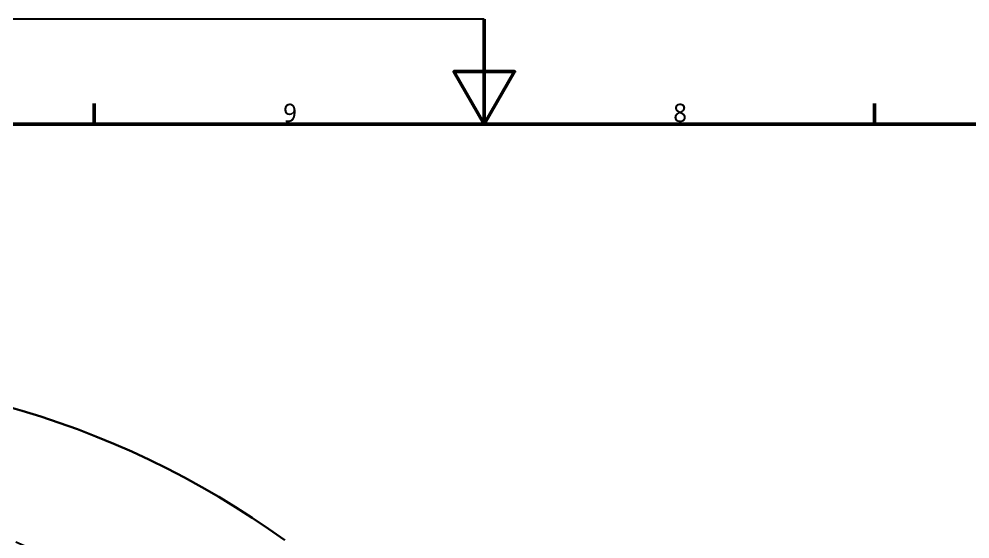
# Model space of a CAD drawing. Header units: millimetres. Extents: x -89 to 1313, y -72 to 900.
# Drawn here: x 505.9 to 687, y 742 to 841 of the extents above; entities that cross this region are included whole.
import ezdxf

# ---------------------------------------------------------------- set-up
doc = ezdxf.new("R2010")
doc.units = ezdxf.units.MM
doc.linetypes.add('LONG_DASH_DOTTED', pattern=[0.6004, 0.4724, -0.0591, 0.0098, -0.0591])
for name, color, linetype, lineweight in [('可见 (ISO)', 7, 'Continuous', 30), ('图框 (ISO)', 7, 'Continuous', 50), ('草图几何图元 (ISO)', 7, 'Continuous', 25)]:
    doc.layers.add(name, color=color, linetype=linetype, lineweight=lineweight)
doc.styles.add('注释文本 (ISO)', font='Microsoft YaHei.ttf')

# ---------------------------------------------------------------- blocks, each defined once
blk = doc.blocks.new('图框 默认图框')
at = {"layer": '图框 (ISO)'}
for p, q in [((520.1874923706055, 820.9999847412109), (520.1874923706055, 824.8999786376953)), ((668.8124847412109, 820.9999847412109), (668.8124847412109, 824.8999786376953))]:
    blk.add_line(p, q, dxfattribs=at)
at = {"layer": '图框 (ISO)', "flags": 128}
for points in [[(594.5000076293945, 840.9999847412109), (594.5000076293945, 820.9999847412109), (588.7265014648438, 830.9999847412109), (600.2735137939453, 830.9999847412109), (594.5000076293945, 820.9999847412109)], [(20, 20), (20, 820.9999847412109), (1169.000015258789, 820.9999847412109), (1169.000015258789, 20), (20, 20)]]:
    blk.add_lwpolyline(points, dxfattribs=at)
at = {"layer": '图框 (ISO)', "char_height": 3.499999940395355, "attachment_point": 7, "style": '注释文本 (ISO)'}
for s, insert in [('9', (556.2000769760435, 821.3403747916221)), ('8', (630.5069769618028, 821.3433560529724))]:
    blk.add_mtext(s, dxfattribs=dict(at, insert=insert))

msp = doc.modelspace()

# ---------------------------------------------------------------- hatches: boundary and pattern name
h = msp.add_hatch()
h.set_pattern_fill('ANSI37', color=256)
h.set_pattern_definition([(45, (0, 0), (-2.245064030267288, 2.245064030267288), []), (135, (0, 0), (-2.245064030267288, -2.245064030267288), [])])
h.paths.add_polyline_path([(330.8569048141999, 807.0262522753185), (303.4690675203366, 804.5450492677259), (303.5234215268927, 803.9450827662848), (303.5235295782132, 803.9451030900565), (303.5234227876012, 803.9450688504224), (304.1301342138227, 797.2481102481499), (331.5179715076861, 799.7293132557426)])
edge = h.paths.add_edge_path()
edge.add_spline(control_points=[(953.0608712675892, 804.5368928435316), (952.985594556679, 804.5368922802938), (952.9103173291403, 804.5369196858283), (950.0213341155496, 804.5390463360774), (947.2115339964524, 804.5801038806335), (941.8519823068691, 804.7366680196243), (939.3031801281342, 804.8521151697845), (934.6917219771683, 805.1479456025837), (932.6306720639886, 805.327986478522), (930.0019028761504, 805.6414385156272), (929.1946786325201, 805.7549305337164), (927.7579822130796, 805.9973948270605), (927.1298442974146, 806.1254518445556), (926.3375038767413, 806.3313671778789), (926.1106174643854, 806.3971151309426), (925.7805277721341, 806.5066677552858), (925.6699291098971, 806.5458707264133), (925.5608712678588, 806.5880045121411)], knot_values=[6.512619235330056, 6.512619235330056, 6.512619235330056, 6.512619235330056, 6.520777823320013, 6.520777823320013, 6.825736693421068, 6.825736693421068, 7.130695563522123, 7.130695563522123, 7.435654433623179, 7.435654433623179, 7.592455548126017, 7.592455548126017, 7.749256662628855, 7.749256662628855, 7.817974787718676, 7.817974787718676, 7.853981693898199, 7.853981693898199, 7.853981693898199, 7.853981693898199], degree=3, periodic=0)
edge.add_line((925.5608712678555, 806.5880045121421), (925.5608712678556, 799.5724354459034))
edge.add_spline(control_points=[(925.5608712678553, 799.5724354459035), (927.388406698141, 798.9103139382061), (927.6187936945827, 798.8473926400849), (928.2317176518417, 798.7057972759629), (928.6374229479458, 798.6255527621635), (930.0705495244295, 798.3818057330109), (931.2966214318391, 798.2218995846896), (934.1579703275731, 797.9320570307257), (935.794428353921, 797.8015594481818), (940.5105031316218, 797.5084404414299), (943.8488258986753, 797.3783946465135), (949.2176973838241, 797.2746322498283), (951.1392876334305, 797.2564440311255), (953.0608712675892, 797.2564264741346)], knot_values=[0.2774317828489657, 0.2774317828489657, 0.2774317828489657, 0.2774317828489657, 0.3723415865395396, 0.3723415865395396, 0.4877387788025275, 0.4877387788025275, 0.7276609563559965, 0.7276609563559965, 0.9675831339094655, 0.9675831339094655, 1.35978121390713, 1.35978121390713, 1.570795675244787, 1.570795675244787, 1.570795675244787, 1.570795675244787], degree=3, periodic=0)
edge.add_line((953.0608712675893, 797.2564264741347), (953.0608712675892, 804.5368928435316))
edge = h.paths.add_edge_path()
edge.add_spline(control_points=[(980.5608712678556, 806.5880253394845), (980.358971004573, 806.5098510419912), (980.1515848510767, 806.4413734839458), (979.542574239961, 806.261214582704), (979.1152098002694, 806.1584062432797), (977.9188461368611, 805.9128295997413), (977.0872774410967, 805.7773548192498), (974.9088289767677, 805.4852736282755), (973.4830447349201, 805.3355194958048), (969.3127818978379, 804.9877419319689), (966.2985958494597, 804.8184769216564), (959.8683297396519, 804.5941439068772), (956.4651287929399, 804.5369183149794), (953.0608712675892, 804.536892843532)], knot_values=[7.85398169389819, 7.85398169389819, 7.85398169389819, 7.85398169389819, 7.920585233015444, 7.920585233015444, 8.038675984617315, 8.038675984617315, 8.216878198107255, 8.216878198107255, 8.449270273100261, 8.449270273100261, 8.82638672634733, 8.82638672634733, 9.195344591604453, 9.195344591604453, 9.195344591604453, 9.195344591604453], degree=3, periodic=0)
edge.add_line((953.0608712675892, 804.536892843532), (953.0608712675893, 797.256426474135))
edge.add_spline(control_points=[(953.0608712675894, 797.256426474135), (954.7108030977952, 797.2564113991532), (956.3607300507775, 797.2697926025116), (961.3073510567561, 797.3515532992693), (964.5142058614226, 797.462829513423), (970.2465046464359, 797.7816508198772), (972.771979222732, 797.9896492149525), (975.6892351273383, 798.3379474328541), (976.5003262831096, 798.4548813740317), (977.7055203293439, 798.6665389429155), (978.1524163482361, 798.76105441567), (978.6726143724177, 798.8940765283696), (978.821224612089, 798.9371722314729), (980.5608712678556, 799.6475161019684)], knot_values=[1.570795675244785, 1.570795675244785, 1.570795675244785, 1.570795675244785, 1.751979293904795, 1.751979293904795, 2.123214489223364, 2.123214489223364, 2.494449684541934, 2.494449684541934, 2.667004766271952, 2.667004766271952, 2.80239243240556, 2.80239243240556, 2.870526095494961, 2.870526095494961, 2.870526095494961, 2.870526095494961], degree=3, periodic=0)
edge.add_line((980.5608712678555, 799.6475161019683), (980.5608712678554, 806.5880253394844))

# ---------------------------------------------------------------- linework, layer by layer
msp.add_line((594.5000076293945, 840.9999847412109), (-89.43648755708136, 840.999984741211))
at = {"layer": '可见 (ISO)'}
msp.add_arc((458.7711444453321, 606.5270436007949), 166.8957556921221, 54.14971012360505, 95.1765837457154, dxfattribs=at)
at = {"layer": '草图几何图元 (ISO)', "linetype": 'LONG_DASH_DOTTED', "ltscale": 19.33749771118164}
msp.add_circle((457.2467153602059, 623.3538875227742), 127.5, dxfattribs=at)

# ---------------------------------------------------------------- block references
msp.add_blockref('图框 默认图框', (0, 0))

doc.saveas('drawing.dxf')
